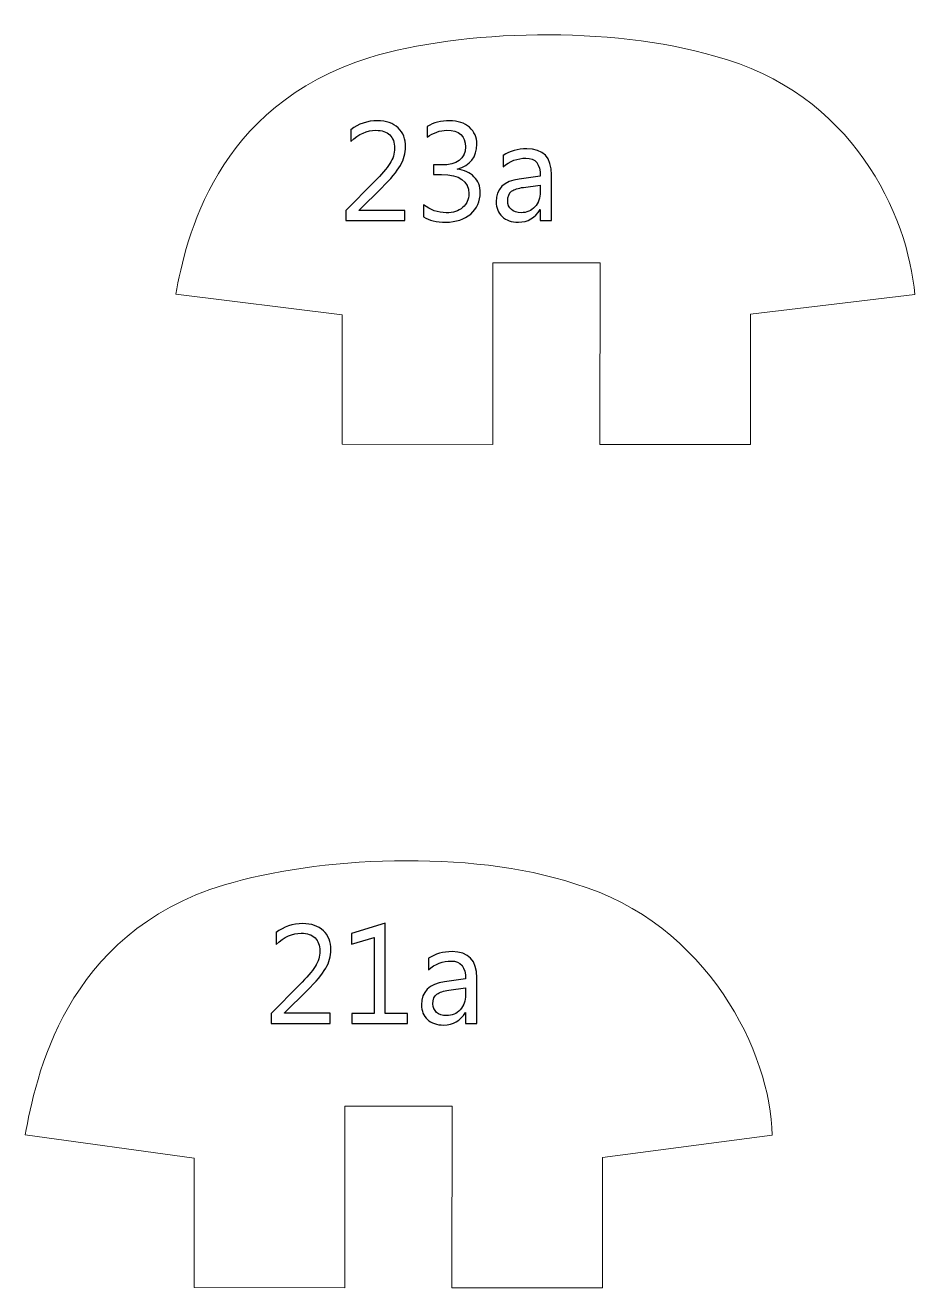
# Model space of a CAD drawing. Header units: centimetres. Extents: x -370 to 378, y -504 to 433.
# Drawn here: x -265.5 to -214.3, y -499.6 to -426.9 of the extents above; entities that cross this region are included whole.
import ezdxf

# ---------------------------------------------------------------- set-up
doc = ezdxf.new("R2010")
doc.units = ezdxf.units.CM
doc.header["$MEASUREMENT"] = 0
doc.layers.add('Camada 1', color=7, linetype='Continuous')
doc.layers.add('Camada 2', color=20, linetype='Continuous')

msp = doc.modelspace()

# ---------------------------------------------------------------- linework, layer by layer
at = {"layer": 'Camada 1', "lineweight": 9}
for points in [[(-238.62, -440.599), (-238.62, -440.599), (-232.439, -440.599), (-232.439, -440.599), (-232.439, -440.599), (-232.439, -440.599), (-232.443, -451.066), (-232.443, -451.066), (-232.443, -451.066), (-232.443, -451.066), (-223.781, -451.063), (-223.781, -451.063), (-223.781, -451.063), (-223.781, -451.063), (-223.776, -443.569), (-223.776, -443.569), (-223.776, -443.569), (-223.776, -443.569), (-214.311, -442.435), (-214.311, -442.435), (-214.311, -442.435), (-214.679, -437.869), (-217.931, -430.763), (-225.823, -428.709), (-225.823, -428.709), (-231.82, -426.922), (-240.425, -427.179), (-245.696, -428.773), (-245.696, -428.773), (-254.635, -431.572), (-256.297, -439.254), (-256.87, -442.406), (-256.87, -442.406), (-256.87, -442.406), (-247.298, -443.609), (-247.298, -443.609), (-247.298, -443.609), (-247.298, -443.609), (-247.296, -451.051), (-247.296, -451.051), (-247.296, -451.051), (-247.296, -451.051), (-238.619, -451.065), (-238.619, -451.065), (-238.619, -451.065), (-238.619, -451.065), (-238.62, -440.599), (-238.62, -440.599)], [(-247.143, -489.179), (-247.143, -489.179), (-240.963, -489.179), (-240.963, -489.179), (-240.963, -489.179), (-240.963, -489.179), (-240.967, -499.646), (-240.967, -499.646), (-240.967, -499.646), (-240.967, -499.646), (-232.305, -499.643), (-232.305, -499.643), (-232.305, -499.643), (-232.305, -499.643), (-232.3, -492.149), (-232.3, -492.149), (-232.3, -492.149), (-232.3, -492.149), (-222.53, -490.863), (-222.53, -490.863), (-222.53, -490.863), (-222.587, -486.163), (-226.22, -478.651), (-233.889, -476.375), (-233.889, -476.375), (-239.976, -474.365), (-248.797, -474.844), (-254.067, -476.439), (-254.067, -476.439), (-263.317, -479.193), (-264.973, -487.682), (-265.546, -490.834), (-265.546, -490.834), (-265.546, -490.834), (-255.821, -492.189), (-255.821, -492.189), (-255.821, -492.189), (-255.821, -492.189), (-255.82, -499.631), (-255.82, -499.631), (-255.82, -499.631), (-255.82, -499.631), (-247.143, -499.645), (-247.143, -499.645), (-247.143, -499.645), (-247.143, -499.645), (-247.143, -489.179), (-247.143, -489.179)]]:
    msp.add_open_spline(points, degree=3, knots=[0, 0, 0, 0, 0.076923, 0.076923, 0.076923, 0.076923, 0.153846, 0.153846, 0.153846, 0.153846, 0.230769, 0.230769, 0.230769, 0.230769, 0.307692, 0.307692, 0.307692, 0.307692, 0.384615, 0.384615, 0.384615, 0.384615, 0.461538, 0.461538, 0.461538, 0.461538, 0.538462, 0.538462, 0.538462, 0.538462, 0.615385, 0.615385, 0.615385, 0.615385, 0.692308, 0.692308, 0.692308, 0.692308, 0.769231, 0.769231, 0.769231, 0.769231, 0.846154, 0.846154, 0.846154, 0.846154, 1, 1, 1, 1], dxfattribs=at)
at = {"layer": 'Camada 2'}
for points, knots in [([(-243.685, -438.166), (-243.685, -438.166), (-247.089, -438.166), (-247.089, -438.166), (-247.089, -438.166), (-247.089, -438.166), (-247.089, -437.593), (-247.089, -437.593), (-247.089, -437.593), (-247.089, -437.593), (-245.443, -435.943), (-245.443, -435.943), (-245.443, -435.943), (-245.023, -435.522), (-244.723, -435.173), (-244.544, -434.893), (-244.544, -434.893), (-244.364, -434.614), (-244.274, -434.314), (-244.274, -433.997), (-244.274, -433.997), (-244.274, -433.671), (-244.367, -433.419), (-244.554, -433.24), (-244.554, -433.24), (-244.74, -433.061), (-245.005, -432.972), (-245.349, -432.972), (-245.349, -432.972), (-245.853, -432.972), (-246.336, -433.187), (-246.798, -433.618), (-246.798, -433.618), (-246.798, -433.618), (-246.798, -432.94), (-246.798, -432.94), (-246.798, -432.94), (-246.357, -432.596), (-245.844, -432.424), (-245.259, -432.424), (-245.259, -432.424), (-244.755, -432.424), (-244.359, -432.561), (-244.07, -432.834), (-244.07, -432.834), (-243.781, -433.107), (-243.637, -433.474), (-243.637, -433.933), (-243.637, -433.933), (-243.637, -434.295), (-243.736, -434.65), (-243.937, -434.995), (-243.937, -434.995), (-244.136, -435.341), (-244.495, -435.77), (-245.012, -436.282), (-245.012, -436.282), (-245.012, -436.282), (-246.314, -437.569), (-246.314, -437.569), (-246.314, -437.569), (-246.314, -437.569), (-246.314, -437.585), (-246.314, -437.585), (-246.314, -437.585), (-246.314, -437.585), (-243.685, -437.585), (-243.685, -437.585), (-243.685, -437.585), (-243.685, -437.585), (-243.685, -438.166), (-243.685, -438.166)], [0, 0, 0, 0, 0.052632, 0.052632, 0.052632, 0.052632, 0.105263, 0.105263, 0.105263, 0.105263, 0.157895, 0.157895, 0.157895, 0.157895, 0.210526, 0.210526, 0.210526, 0.210526, 0.263158, 0.263158, 0.263158, 0.263158, 0.315789, 0.315789, 0.315789, 0.315789, 0.368421, 0.368421, 0.368421, 0.368421, 0.421053, 0.421053, 0.421053, 0.421053, 0.473684, 0.473684, 0.473684, 0.473684, 0.526316, 0.526316, 0.526316, 0.526316, 0.578947, 0.578947, 0.578947, 0.578947, 0.631579, 0.631579, 0.631579, 0.631579, 0.684211, 0.684211, 0.684211, 0.684211, 0.736842, 0.736842, 0.736842, 0.736842, 0.789474, 0.789474, 0.789474, 0.789474, 0.842105, 0.842105, 0.842105, 0.842105, 0.894737, 0.894737, 0.894737, 0.894737, 1, 1, 1, 1]), ([(-242.605, -437.956), (-242.605, -437.956), (-242.605, -437.263), (-242.605, -437.263), (-242.605, -437.263), (-242.219, -437.569), (-241.782, -437.723), (-241.297, -437.723), (-241.297, -437.723), (-240.902, -437.723), (-240.587, -437.624), (-240.352, -437.427), (-240.352, -437.427), (-240.117, -437.229), (-240, -436.963), (-240, -436.63), (-240, -436.63), (-240, -435.89), (-240.524, -435.521), (-241.571, -435.521), (-241.571, -435.521), (-241.571, -435.521), (-242.04, -435.521), (-242.04, -435.521), (-242.04, -435.521), (-242.04, -435.521), (-242.04, -434.972), (-242.04, -434.972), (-242.04, -434.972), (-242.04, -434.972), (-241.594, -434.972), (-241.594, -434.972), (-241.594, -434.972), (-240.66, -434.972), (-240.193, -434.626), (-240.193, -433.933), (-240.193, -433.933), (-240.193, -433.292), (-240.55, -432.972), (-241.262, -432.972), (-241.262, -432.972), (-241.66, -432.972), (-242.035, -433.107), (-242.387, -433.376), (-242.387, -433.376), (-242.387, -433.376), (-242.387, -432.747), (-242.387, -432.747), (-242.387, -432.747), (-242.024, -432.532), (-241.595, -432.424), (-241.102, -432.424), (-241.102, -432.424), (-240.626, -432.424), (-240.246, -432.55), (-239.96, -432.802), (-239.96, -432.802), (-239.675, -433.054), (-239.532, -433.377), (-239.532, -433.771), (-239.532, -433.771), (-239.532, -434.514), (-239.91, -434.993), (-240.666, -435.205), (-240.666, -435.205), (-240.666, -435.205), (-240.666, -435.221), (-240.666, -435.221), (-240.666, -435.221), (-240.261, -435.26), (-239.938, -435.403), (-239.699, -435.649), (-239.699, -435.649), (-239.458, -435.894), (-239.338, -436.201), (-239.338, -436.568), (-239.338, -436.568), (-239.338, -437.076), (-239.52, -437.485), (-239.884, -437.796), (-239.884, -437.796), (-240.249, -438.107), (-240.728, -438.263), (-241.324, -438.263), (-241.324, -438.263), (-241.86, -438.263), (-242.287, -438.161), (-242.605, -437.956)], [0, 0, 0, 0, 0.043478, 0.043478, 0.043478, 0.043478, 0.086957, 0.086957, 0.086957, 0.086957, 0.130435, 0.130435, 0.130435, 0.130435, 0.173913, 0.173913, 0.173913, 0.173913, 0.217391, 0.217391, 0.217391, 0.217391, 0.26087, 0.26087, 0.26087, 0.26087, 0.304348, 0.304348, 0.304348, 0.304348, 0.347826, 0.347826, 0.347826, 0.347826, 0.391304, 0.391304, 0.391304, 0.391304, 0.434783, 0.434783, 0.434783, 0.434783, 0.478261, 0.478261, 0.478261, 0.478261, 0.521739, 0.521739, 0.521739, 0.521739, 0.565217, 0.565217, 0.565217, 0.565217, 0.608696, 0.608696, 0.608696, 0.608696, 0.652174, 0.652174, 0.652174, 0.652174, 0.695652, 0.695652, 0.695652, 0.695652, 0.73913, 0.73913, 0.73913, 0.73913, 0.782609, 0.782609, 0.782609, 0.782609, 0.826087, 0.826087, 0.826087, 0.826087, 0.869565, 0.869565, 0.869565, 0.869565, 0.913043, 0.913043, 0.913043, 0.913043, 1, 1, 1, 1]), ([(-235.234, -438.166), (-235.234, -438.166), (-235.879, -438.166), (-235.879, -438.166), (-235.879, -438.166), (-235.879, -438.166), (-235.879, -437.536), (-235.879, -437.536), (-235.879, -437.536), (-235.879, -437.536), (-235.895, -437.536), (-235.895, -437.536), (-235.895, -437.536), (-236.176, -438.021), (-236.588, -438.263), (-237.136, -438.263), (-237.136, -438.263), (-237.537, -438.263), (-237.852, -438.157), (-238.079, -437.943), (-238.079, -437.943), (-238.306, -437.731), (-238.419, -437.448), (-238.419, -437.096), (-238.419, -437.096), (-238.419, -436.342), (-237.976, -435.902), (-237.088, -435.779), (-237.088, -435.779), (-237.088, -435.779), (-235.879, -435.609), (-235.879, -435.609), (-235.879, -435.609), (-235.879, -434.921), (-236.156, -434.577), (-236.709, -434.577), (-236.709, -434.577), (-237.195, -434.577), (-237.633, -434.744), (-238.024, -435.077), (-238.024, -435.077), (-238.024, -435.077), (-238.024, -434.416), (-238.024, -434.416), (-238.024, -434.416), (-237.628, -434.163), (-237.172, -434.037), (-236.654, -434.037), (-236.654, -434.037), (-235.707, -434.037), (-235.234, -434.538), (-235.234, -435.542), (-235.234, -435.542), (-235.234, -435.542), (-235.234, -438.166), (-235.234, -438.166)], [0, 0, 0, 0, 0.066667, 0.066667, 0.066667, 0.066667, 0.133333, 0.133333, 0.133333, 0.133333, 0.2, 0.2, 0.2, 0.2, 0.266667, 0.266667, 0.266667, 0.266667, 0.333333, 0.333333, 0.333333, 0.333333, 0.4, 0.4, 0.4, 0.4, 0.466667, 0.466667, 0.466667, 0.466667, 0.533333, 0.533333, 0.533333, 0.533333, 0.6, 0.6, 0.6, 0.6, 0.666667, 0.666667, 0.666667, 0.666667, 0.733333, 0.733333, 0.733333, 0.733333, 0.8, 0.8, 0.8, 0.8, 0.866667, 0.866667, 0.866667, 0.866667, 1, 1, 1, 1]), ([(-235.879, -436.126), (-235.879, -436.126), (-236.852, -436.26), (-236.852, -436.26), (-236.852, -436.26), (-237.152, -436.302), (-237.377, -436.377), (-237.529, -436.483), (-237.529, -436.483), (-237.681, -436.591), (-237.758, -436.779), (-237.758, -437.05), (-237.758, -437.05), (-237.758, -437.248), (-237.688, -437.409), (-237.547, -437.534), (-237.547, -437.534), (-237.407, -437.659), (-237.219, -437.723), (-236.986, -437.723), (-236.986, -437.723), (-236.665, -437.723), (-236.4, -437.61), (-236.192, -437.385), (-236.192, -437.385), (-235.984, -437.159), (-235.879, -436.874), (-235.879, -436.529), (-235.879, -436.529), (-235.879, -436.529), (-235.879, -436.126), (-235.879, -436.126)], [0, 0, 0, 0, 0.111111, 0.111111, 0.111111, 0.111111, 0.222222, 0.222222, 0.222222, 0.222222, 0.333333, 0.333333, 0.333333, 0.333333, 0.444444, 0.444444, 0.444444, 0.444444, 0.555556, 0.555556, 0.555556, 0.555556, 0.666667, 0.666667, 0.666667, 0.666667, 0.777778, 0.777778, 0.777778, 0.777778, 1, 1, 1, 1]), ([(-247.988, -484.415), (-247.988, -484.415), (-251.391, -484.415), (-251.391, -484.415), (-251.391, -484.415), (-251.391, -484.415), (-251.391, -483.843), (-251.391, -483.843), (-251.391, -483.843), (-251.391, -483.843), (-249.746, -482.192), (-249.746, -482.192), (-249.746, -482.192), (-249.325, -481.771), (-249.025, -481.422), (-248.847, -481.142), (-248.847, -481.142), (-248.666, -480.863), (-248.576, -480.563), (-248.576, -480.246), (-248.576, -480.246), (-248.576, -479.921), (-248.669, -479.668), (-248.856, -479.489), (-248.856, -479.489), (-249.043, -479.31), (-249.308, -479.222), (-249.652, -479.222), (-249.652, -479.222), (-250.156, -479.222), (-250.638, -479.437), (-251.101, -479.867), (-251.101, -479.867), (-251.101, -479.867), (-251.101, -479.189), (-251.101, -479.189), (-251.101, -479.189), (-250.66, -478.845), (-250.146, -478.673), (-249.562, -478.673), (-249.562, -478.673), (-249.058, -478.673), (-248.661, -478.81), (-248.372, -479.083), (-248.372, -479.083), (-248.083, -479.356), (-247.939, -479.723), (-247.939, -480.183), (-247.939, -480.183), (-247.939, -480.544), (-248.039, -480.899), (-248.239, -481.245), (-248.239, -481.245), (-248.438, -481.59), (-248.797, -482.019), (-249.314, -482.531), (-249.314, -482.531), (-249.314, -482.531), (-250.617, -483.818), (-250.617, -483.818), (-250.617, -483.818), (-250.617, -483.818), (-250.617, -483.835), (-250.617, -483.835), (-250.617, -483.835), (-250.617, -483.835), (-247.988, -483.835), (-247.988, -483.835), (-247.988, -483.835), (-247.988, -483.835), (-247.988, -484.415), (-247.988, -484.415)], [0, 0, 0, 0, 0.052632, 0.052632, 0.052632, 0.052632, 0.105263, 0.105263, 0.105263, 0.105263, 0.157895, 0.157895, 0.157895, 0.157895, 0.210526, 0.210526, 0.210526, 0.210526, 0.263158, 0.263158, 0.263158, 0.263158, 0.315789, 0.315789, 0.315789, 0.315789, 0.368421, 0.368421, 0.368421, 0.368421, 0.421053, 0.421053, 0.421053, 0.421053, 0.473684, 0.473684, 0.473684, 0.473684, 0.526316, 0.526316, 0.526316, 0.526316, 0.578947, 0.578947, 0.578947, 0.578947, 0.631579, 0.631579, 0.631579, 0.631579, 0.684211, 0.684211, 0.684211, 0.684211, 0.736842, 0.736842, 0.736842, 0.736842, 0.789474, 0.789474, 0.789474, 0.789474, 0.842105, 0.842105, 0.842105, 0.842105, 0.894737, 0.894737, 0.894737, 0.894737, 1, 1, 1, 1]), ([(-243.536, -484.415), (-243.536, -484.415), (-246.73, -484.415), (-246.73, -484.415), (-246.73, -484.415), (-246.73, -484.415), (-246.73, -483.851), (-246.73, -483.851), (-246.73, -483.851), (-246.73, -483.851), (-245.455, -483.851), (-245.455, -483.851), (-245.455, -483.851), (-245.455, -483.851), (-245.455, -479.461), (-245.455, -479.461), (-245.455, -479.461), (-245.455, -479.461), (-246.762, -479.851), (-246.762, -479.851), (-246.762, -479.851), (-246.762, -479.851), (-246.762, -479.238), (-246.762, -479.238), (-246.762, -479.238), (-246.762, -479.238), (-244.81, -478.641), (-244.81, -478.641), (-244.81, -478.641), (-244.81, -478.641), (-244.81, -483.851), (-244.81, -483.851), (-244.81, -483.851), (-244.81, -483.851), (-243.536, -483.851), (-243.536, -483.851), (-243.536, -483.851), (-243.536, -483.851), (-243.536, -484.415), (-243.536, -484.415)], [0, 0, 0, 0, 0.090909, 0.090909, 0.090909, 0.090909, 0.181818, 0.181818, 0.181818, 0.181818, 0.272727, 0.272727, 0.272727, 0.272727, 0.363636, 0.363636, 0.363636, 0.363636, 0.454545, 0.454545, 0.454545, 0.454545, 0.545455, 0.545455, 0.545455, 0.545455, 0.636364, 0.636364, 0.636364, 0.636364, 0.727273, 0.727273, 0.727273, 0.727273, 0.818182, 0.818182, 0.818182, 0.818182, 1, 1, 1, 1]), ([(-239.536, -484.415), (-239.536, -484.415), (-240.181, -484.415), (-240.181, -484.415), (-240.181, -484.415), (-240.181, -484.415), (-240.181, -483.785), (-240.181, -483.785), (-240.181, -483.785), (-240.181, -483.785), (-240.197, -483.785), (-240.197, -483.785), (-240.197, -483.785), (-240.478, -484.27), (-240.891, -484.512), (-241.438, -484.512), (-241.438, -484.512), (-241.84, -484.512), (-242.154, -484.406), (-242.381, -484.192), (-242.381, -484.192), (-242.609, -483.98), (-242.721, -483.697), (-242.721, -483.345), (-242.721, -483.345), (-242.721, -482.591), (-242.278, -482.152), (-241.391, -482.028), (-241.391, -482.028), (-241.391, -482.028), (-240.181, -481.859), (-240.181, -481.859), (-240.181, -481.859), (-240.181, -481.171), (-240.458, -480.826), (-241.012, -480.826), (-241.012, -480.826), (-241.497, -480.826), (-241.935, -480.993), (-242.326, -481.326), (-242.326, -481.326), (-242.326, -481.326), (-242.326, -480.665), (-242.326, -480.665), (-242.326, -480.665), (-241.93, -480.412), (-241.474, -480.286), (-240.957, -480.286), (-240.957, -480.286), (-240.009, -480.286), (-239.536, -480.788), (-239.536, -481.791), (-239.536, -481.791), (-239.536, -481.791), (-239.536, -484.415), (-239.536, -484.415)], [0, 0, 0, 0, 0.066667, 0.066667, 0.066667, 0.066667, 0.133333, 0.133333, 0.133333, 0.133333, 0.2, 0.2, 0.2, 0.2, 0.266667, 0.266667, 0.266667, 0.266667, 0.333333, 0.333333, 0.333333, 0.333333, 0.4, 0.4, 0.4, 0.4, 0.466667, 0.466667, 0.466667, 0.466667, 0.533333, 0.533333, 0.533333, 0.533333, 0.6, 0.6, 0.6, 0.6, 0.666667, 0.666667, 0.666667, 0.666667, 0.733333, 0.733333, 0.733333, 0.733333, 0.8, 0.8, 0.8, 0.8, 0.866667, 0.866667, 0.866667, 0.866667, 1, 1, 1, 1]), ([(-240.181, -482.375), (-240.181, -482.375), (-241.154, -482.509), (-241.154, -482.509), (-241.154, -482.509), (-241.454, -482.551), (-241.68, -482.626), (-241.832, -482.732), (-241.832, -482.732), (-241.984, -482.84), (-242.06, -483.028), (-242.06, -483.3), (-242.06, -483.3), (-242.06, -483.497), (-241.99, -483.659), (-241.849, -483.784), (-241.849, -483.784), (-241.709, -483.908), (-241.521, -483.972), (-241.289, -483.972), (-241.289, -483.972), (-240.967, -483.972), (-240.703, -483.859), (-240.494, -483.634), (-240.494, -483.634), (-240.286, -483.408), (-240.181, -483.124), (-240.181, -482.778), (-240.181, -482.778), (-240.181, -482.778), (-240.181, -482.375), (-240.181, -482.375)], [0, 0, 0, 0, 0.111111, 0.111111, 0.111111, 0.111111, 0.222222, 0.222222, 0.222222, 0.222222, 0.333333, 0.333333, 0.333333, 0.333333, 0.444444, 0.444444, 0.444444, 0.444444, 0.555556, 0.555556, 0.555556, 0.555556, 0.666667, 0.666667, 0.666667, 0.666667, 0.777778, 0.777778, 0.777778, 0.777778, 1, 1, 1, 1])]:
    msp.add_open_spline(points, degree=3, knots=knots, dxfattribs=at)
at = {"layer": 'Camada 2', "lineweight": 9}
for points, knots in [([(-243.685, -438.166), (-243.685, -438.166), (-247.089, -438.166), (-247.089, -438.166), (-247.089, -438.166), (-247.089, -438.166), (-247.089, -437.593), (-247.089, -437.593), (-247.089, -437.593), (-247.089, -437.593), (-245.443, -435.943), (-245.443, -435.943), (-245.443, -435.943), (-245.023, -435.522), (-244.723, -435.173), (-244.544, -434.893), (-244.544, -434.893), (-244.364, -434.614), (-244.274, -434.314), (-244.274, -433.997), (-244.274, -433.997), (-244.274, -433.671), (-244.367, -433.419), (-244.554, -433.24), (-244.554, -433.24), (-244.74, -433.061), (-245.005, -432.972), (-245.349, -432.972), (-245.349, -432.972), (-245.853, -432.972), (-246.336, -433.187), (-246.798, -433.618), (-246.798, -433.618), (-246.798, -433.618), (-246.798, -432.94), (-246.798, -432.94), (-246.798, -432.94), (-246.357, -432.596), (-245.844, -432.424), (-245.259, -432.424), (-245.259, -432.424), (-244.755, -432.424), (-244.359, -432.561), (-244.07, -432.834), (-244.07, -432.834), (-243.781, -433.107), (-243.637, -433.474), (-243.637, -433.933), (-243.637, -433.933), (-243.637, -434.295), (-243.736, -434.65), (-243.937, -434.995), (-243.937, -434.995), (-244.136, -435.341), (-244.495, -435.77), (-245.012, -436.282), (-245.012, -436.282), (-245.012, -436.282), (-246.314, -437.569), (-246.314, -437.569), (-246.314, -437.569), (-246.314, -437.569), (-246.314, -437.585), (-246.314, -437.585), (-246.314, -437.585), (-246.314, -437.585), (-243.685, -437.585), (-243.685, -437.585), (-243.685, -437.585), (-243.685, -437.585), (-243.685, -438.166), (-243.685, -438.166)], [0, 0, 0, 0, 0.052632, 0.052632, 0.052632, 0.052632, 0.105263, 0.105263, 0.105263, 0.105263, 0.157895, 0.157895, 0.157895, 0.157895, 0.210526, 0.210526, 0.210526, 0.210526, 0.263158, 0.263158, 0.263158, 0.263158, 0.315789, 0.315789, 0.315789, 0.315789, 0.368421, 0.368421, 0.368421, 0.368421, 0.421053, 0.421053, 0.421053, 0.421053, 0.473684, 0.473684, 0.473684, 0.473684, 0.526316, 0.526316, 0.526316, 0.526316, 0.578947, 0.578947, 0.578947, 0.578947, 0.631579, 0.631579, 0.631579, 0.631579, 0.684211, 0.684211, 0.684211, 0.684211, 0.736842, 0.736842, 0.736842, 0.736842, 0.789474, 0.789474, 0.789474, 0.789474, 0.842105, 0.842105, 0.842105, 0.842105, 0.894737, 0.894737, 0.894737, 0.894737, 1, 1, 1, 1]), ([(-242.605, -437.956), (-242.605, -437.956), (-242.605, -437.263), (-242.605, -437.263), (-242.605, -437.263), (-242.219, -437.569), (-241.782, -437.723), (-241.297, -437.723), (-241.297, -437.723), (-240.902, -437.723), (-240.587, -437.624), (-240.352, -437.427), (-240.352, -437.427), (-240.117, -437.229), (-240, -436.963), (-240, -436.63), (-240, -436.63), (-240, -435.89), (-240.524, -435.521), (-241.571, -435.521), (-241.571, -435.521), (-241.571, -435.521), (-242.04, -435.521), (-242.04, -435.521), (-242.04, -435.521), (-242.04, -435.521), (-242.04, -434.972), (-242.04, -434.972), (-242.04, -434.972), (-242.04, -434.972), (-241.594, -434.972), (-241.594, -434.972), (-241.594, -434.972), (-240.66, -434.972), (-240.193, -434.626), (-240.193, -433.933), (-240.193, -433.933), (-240.193, -433.292), (-240.55, -432.972), (-241.262, -432.972), (-241.262, -432.972), (-241.66, -432.972), (-242.035, -433.107), (-242.387, -433.376), (-242.387, -433.376), (-242.387, -433.376), (-242.387, -432.747), (-242.387, -432.747), (-242.387, -432.747), (-242.024, -432.532), (-241.595, -432.424), (-241.102, -432.424), (-241.102, -432.424), (-240.626, -432.424), (-240.246, -432.55), (-239.96, -432.802), (-239.96, -432.802), (-239.675, -433.054), (-239.532, -433.377), (-239.532, -433.771), (-239.532, -433.771), (-239.532, -434.514), (-239.91, -434.993), (-240.666, -435.205), (-240.666, -435.205), (-240.666, -435.205), (-240.666, -435.221), (-240.666, -435.221), (-240.666, -435.221), (-240.261, -435.26), (-239.938, -435.403), (-239.699, -435.649), (-239.699, -435.649), (-239.458, -435.894), (-239.338, -436.201), (-239.338, -436.568), (-239.338, -436.568), (-239.338, -437.076), (-239.52, -437.485), (-239.884, -437.796), (-239.884, -437.796), (-240.249, -438.107), (-240.728, -438.263), (-241.324, -438.263), (-241.324, -438.263), (-241.86, -438.263), (-242.287, -438.161), (-242.605, -437.956)], [0, 0, 0, 0, 0.043478, 0.043478, 0.043478, 0.043478, 0.086957, 0.086957, 0.086957, 0.086957, 0.130435, 0.130435, 0.130435, 0.130435, 0.173913, 0.173913, 0.173913, 0.173913, 0.217391, 0.217391, 0.217391, 0.217391, 0.26087, 0.26087, 0.26087, 0.26087, 0.304348, 0.304348, 0.304348, 0.304348, 0.347826, 0.347826, 0.347826, 0.347826, 0.391304, 0.391304, 0.391304, 0.391304, 0.434783, 0.434783, 0.434783, 0.434783, 0.478261, 0.478261, 0.478261, 0.478261, 0.521739, 0.521739, 0.521739, 0.521739, 0.565217, 0.565217, 0.565217, 0.565217, 0.608696, 0.608696, 0.608696, 0.608696, 0.652174, 0.652174, 0.652174, 0.652174, 0.695652, 0.695652, 0.695652, 0.695652, 0.73913, 0.73913, 0.73913, 0.73913, 0.782609, 0.782609, 0.782609, 0.782609, 0.826087, 0.826087, 0.826087, 0.826087, 0.869565, 0.869565, 0.869565, 0.869565, 0.913043, 0.913043, 0.913043, 0.913043, 1, 1, 1, 1]), ([(-235.234, -438.166), (-235.234, -438.166), (-235.879, -438.166), (-235.879, -438.166), (-235.879, -438.166), (-235.879, -438.166), (-235.879, -437.536), (-235.879, -437.536), (-235.879, -437.536), (-235.879, -437.536), (-235.895, -437.536), (-235.895, -437.536), (-235.895, -437.536), (-236.176, -438.021), (-236.588, -438.263), (-237.136, -438.263), (-237.136, -438.263), (-237.537, -438.263), (-237.852, -438.157), (-238.079, -437.943), (-238.079, -437.943), (-238.306, -437.731), (-238.419, -437.448), (-238.419, -437.096), (-238.419, -437.096), (-238.419, -436.342), (-237.976, -435.902), (-237.088, -435.779), (-237.088, -435.779), (-237.088, -435.779), (-235.879, -435.609), (-235.879, -435.609), (-235.879, -435.609), (-235.879, -434.921), (-236.156, -434.577), (-236.709, -434.577), (-236.709, -434.577), (-237.195, -434.577), (-237.633, -434.744), (-238.024, -435.077), (-238.024, -435.077), (-238.024, -435.077), (-238.024, -434.416), (-238.024, -434.416), (-238.024, -434.416), (-237.628, -434.163), (-237.172, -434.037), (-236.654, -434.037), (-236.654, -434.037), (-235.707, -434.037), (-235.234, -434.538), (-235.234, -435.542), (-235.234, -435.542), (-235.234, -435.542), (-235.234, -438.166), (-235.234, -438.166)], [0, 0, 0, 0, 0.066667, 0.066667, 0.066667, 0.066667, 0.133333, 0.133333, 0.133333, 0.133333, 0.2, 0.2, 0.2, 0.2, 0.266667, 0.266667, 0.266667, 0.266667, 0.333333, 0.333333, 0.333333, 0.333333, 0.4, 0.4, 0.4, 0.4, 0.466667, 0.466667, 0.466667, 0.466667, 0.533333, 0.533333, 0.533333, 0.533333, 0.6, 0.6, 0.6, 0.6, 0.666667, 0.666667, 0.666667, 0.666667, 0.733333, 0.733333, 0.733333, 0.733333, 0.8, 0.8, 0.8, 0.8, 0.866667, 0.866667, 0.866667, 0.866667, 1, 1, 1, 1]), ([(-235.879, -436.126), (-235.879, -436.126), (-236.852, -436.26), (-236.852, -436.26), (-236.852, -436.26), (-237.152, -436.302), (-237.377, -436.377), (-237.529, -436.483), (-237.529, -436.483), (-237.681, -436.591), (-237.758, -436.779), (-237.758, -437.05), (-237.758, -437.05), (-237.758, -437.248), (-237.688, -437.409), (-237.547, -437.534), (-237.547, -437.534), (-237.407, -437.659), (-237.219, -437.723), (-236.986, -437.723), (-236.986, -437.723), (-236.665, -437.723), (-236.4, -437.61), (-236.192, -437.385), (-236.192, -437.385), (-235.984, -437.159), (-235.879, -436.874), (-235.879, -436.529), (-235.879, -436.529), (-235.879, -436.529), (-235.879, -436.126), (-235.879, -436.126)], [0, 0, 0, 0, 0.111111, 0.111111, 0.111111, 0.111111, 0.222222, 0.222222, 0.222222, 0.222222, 0.333333, 0.333333, 0.333333, 0.333333, 0.444444, 0.444444, 0.444444, 0.444444, 0.555556, 0.555556, 0.555556, 0.555556, 0.666667, 0.666667, 0.666667, 0.666667, 0.777778, 0.777778, 0.777778, 0.777778, 1, 1, 1, 1]), ([(-247.988, -484.415), (-247.988, -484.415), (-251.391, -484.415), (-251.391, -484.415), (-251.391, -484.415), (-251.391, -484.415), (-251.391, -483.843), (-251.391, -483.843), (-251.391, -483.843), (-251.391, -483.843), (-249.746, -482.192), (-249.746, -482.192), (-249.746, -482.192), (-249.325, -481.771), (-249.025, -481.422), (-248.847, -481.142), (-248.847, -481.142), (-248.666, -480.863), (-248.576, -480.563), (-248.576, -480.246), (-248.576, -480.246), (-248.576, -479.921), (-248.669, -479.668), (-248.856, -479.489), (-248.856, -479.489), (-249.043, -479.31), (-249.308, -479.222), (-249.652, -479.222), (-249.652, -479.222), (-250.156, -479.222), (-250.638, -479.437), (-251.101, -479.867), (-251.101, -479.867), (-251.101, -479.867), (-251.101, -479.189), (-251.101, -479.189), (-251.101, -479.189), (-250.66, -478.845), (-250.146, -478.673), (-249.562, -478.673), (-249.562, -478.673), (-249.058, -478.673), (-248.661, -478.81), (-248.372, -479.083), (-248.372, -479.083), (-248.083, -479.356), (-247.939, -479.723), (-247.939, -480.183), (-247.939, -480.183), (-247.939, -480.544), (-248.039, -480.899), (-248.239, -481.245), (-248.239, -481.245), (-248.438, -481.59), (-248.797, -482.019), (-249.314, -482.531), (-249.314, -482.531), (-249.314, -482.531), (-250.617, -483.818), (-250.617, -483.818), (-250.617, -483.818), (-250.617, -483.818), (-250.617, -483.835), (-250.617, -483.835), (-250.617, -483.835), (-250.617, -483.835), (-247.988, -483.835), (-247.988, -483.835), (-247.988, -483.835), (-247.988, -483.835), (-247.988, -484.415), (-247.988, -484.415)], [0, 0, 0, 0, 0.052632, 0.052632, 0.052632, 0.052632, 0.105263, 0.105263, 0.105263, 0.105263, 0.157895, 0.157895, 0.157895, 0.157895, 0.210526, 0.210526, 0.210526, 0.210526, 0.263158, 0.263158, 0.263158, 0.263158, 0.315789, 0.315789, 0.315789, 0.315789, 0.368421, 0.368421, 0.368421, 0.368421, 0.421053, 0.421053, 0.421053, 0.421053, 0.473684, 0.473684, 0.473684, 0.473684, 0.526316, 0.526316, 0.526316, 0.526316, 0.578947, 0.578947, 0.578947, 0.578947, 0.631579, 0.631579, 0.631579, 0.631579, 0.684211, 0.684211, 0.684211, 0.684211, 0.736842, 0.736842, 0.736842, 0.736842, 0.789474, 0.789474, 0.789474, 0.789474, 0.842105, 0.842105, 0.842105, 0.842105, 0.894737, 0.894737, 0.894737, 0.894737, 1, 1, 1, 1]), ([(-243.536, -484.415), (-243.536, -484.415), (-246.73, -484.415), (-246.73, -484.415), (-246.73, -484.415), (-246.73, -484.415), (-246.73, -483.851), (-246.73, -483.851), (-246.73, -483.851), (-246.73, -483.851), (-245.455, -483.851), (-245.455, -483.851), (-245.455, -483.851), (-245.455, -483.851), (-245.455, -479.461), (-245.455, -479.461), (-245.455, -479.461), (-245.455, -479.461), (-246.762, -479.851), (-246.762, -479.851), (-246.762, -479.851), (-246.762, -479.851), (-246.762, -479.238), (-246.762, -479.238), (-246.762, -479.238), (-246.762, -479.238), (-244.81, -478.641), (-244.81, -478.641), (-244.81, -478.641), (-244.81, -478.641), (-244.81, -483.851), (-244.81, -483.851), (-244.81, -483.851), (-244.81, -483.851), (-243.536, -483.851), (-243.536, -483.851), (-243.536, -483.851), (-243.536, -483.851), (-243.536, -484.415), (-243.536, -484.415)], [0, 0, 0, 0, 0.090909, 0.090909, 0.090909, 0.090909, 0.181818, 0.181818, 0.181818, 0.181818, 0.272727, 0.272727, 0.272727, 0.272727, 0.363636, 0.363636, 0.363636, 0.363636, 0.454545, 0.454545, 0.454545, 0.454545, 0.545455, 0.545455, 0.545455, 0.545455, 0.636364, 0.636364, 0.636364, 0.636364, 0.727273, 0.727273, 0.727273, 0.727273, 0.818182, 0.818182, 0.818182, 0.818182, 1, 1, 1, 1]), ([(-239.536, -484.415), (-239.536, -484.415), (-240.181, -484.415), (-240.181, -484.415), (-240.181, -484.415), (-240.181, -484.415), (-240.181, -483.785), (-240.181, -483.785), (-240.181, -483.785), (-240.181, -483.785), (-240.197, -483.785), (-240.197, -483.785), (-240.197, -483.785), (-240.478, -484.27), (-240.891, -484.512), (-241.438, -484.512), (-241.438, -484.512), (-241.84, -484.512), (-242.154, -484.406), (-242.381, -484.192), (-242.381, -484.192), (-242.609, -483.98), (-242.721, -483.697), (-242.721, -483.345), (-242.721, -483.345), (-242.721, -482.591), (-242.278, -482.152), (-241.391, -482.028), (-241.391, -482.028), (-241.391, -482.028), (-240.181, -481.859), (-240.181, -481.859), (-240.181, -481.859), (-240.181, -481.171), (-240.458, -480.826), (-241.012, -480.826), (-241.012, -480.826), (-241.497, -480.826), (-241.935, -480.993), (-242.326, -481.326), (-242.326, -481.326), (-242.326, -481.326), (-242.326, -480.665), (-242.326, -480.665), (-242.326, -480.665), (-241.93, -480.412), (-241.474, -480.286), (-240.957, -480.286), (-240.957, -480.286), (-240.009, -480.286), (-239.536, -480.788), (-239.536, -481.791), (-239.536, -481.791), (-239.536, -481.791), (-239.536, -484.415), (-239.536, -484.415)], [0, 0, 0, 0, 0.066667, 0.066667, 0.066667, 0.066667, 0.133333, 0.133333, 0.133333, 0.133333, 0.2, 0.2, 0.2, 0.2, 0.266667, 0.266667, 0.266667, 0.266667, 0.333333, 0.333333, 0.333333, 0.333333, 0.4, 0.4, 0.4, 0.4, 0.466667, 0.466667, 0.466667, 0.466667, 0.533333, 0.533333, 0.533333, 0.533333, 0.6, 0.6, 0.6, 0.6, 0.666667, 0.666667, 0.666667, 0.666667, 0.733333, 0.733333, 0.733333, 0.733333, 0.8, 0.8, 0.8, 0.8, 0.866667, 0.866667, 0.866667, 0.866667, 1, 1, 1, 1]), ([(-240.181, -482.375), (-240.181, -482.375), (-241.154, -482.509), (-241.154, -482.509), (-241.154, -482.509), (-241.454, -482.551), (-241.68, -482.626), (-241.832, -482.732), (-241.832, -482.732), (-241.984, -482.84), (-242.06, -483.028), (-242.06, -483.3), (-242.06, -483.3), (-242.06, -483.497), (-241.99, -483.659), (-241.849, -483.784), (-241.849, -483.784), (-241.709, -483.908), (-241.521, -483.972), (-241.289, -483.972), (-241.289, -483.972), (-240.967, -483.972), (-240.703, -483.859), (-240.494, -483.634), (-240.494, -483.634), (-240.286, -483.408), (-240.181, -483.124), (-240.181, -482.778), (-240.181, -482.778), (-240.181, -482.778), (-240.181, -482.375), (-240.181, -482.375)], [0, 0, 0, 0, 0.111111, 0.111111, 0.111111, 0.111111, 0.222222, 0.222222, 0.222222, 0.222222, 0.333333, 0.333333, 0.333333, 0.333333, 0.444444, 0.444444, 0.444444, 0.444444, 0.555556, 0.555556, 0.555556, 0.555556, 0.666667, 0.666667, 0.666667, 0.666667, 0.777778, 0.777778, 0.777778, 0.777778, 1, 1, 1, 1])]:
    msp.add_open_spline(points, degree=3, knots=knots, dxfattribs=at)

doc.saveas('drawing.dxf')
